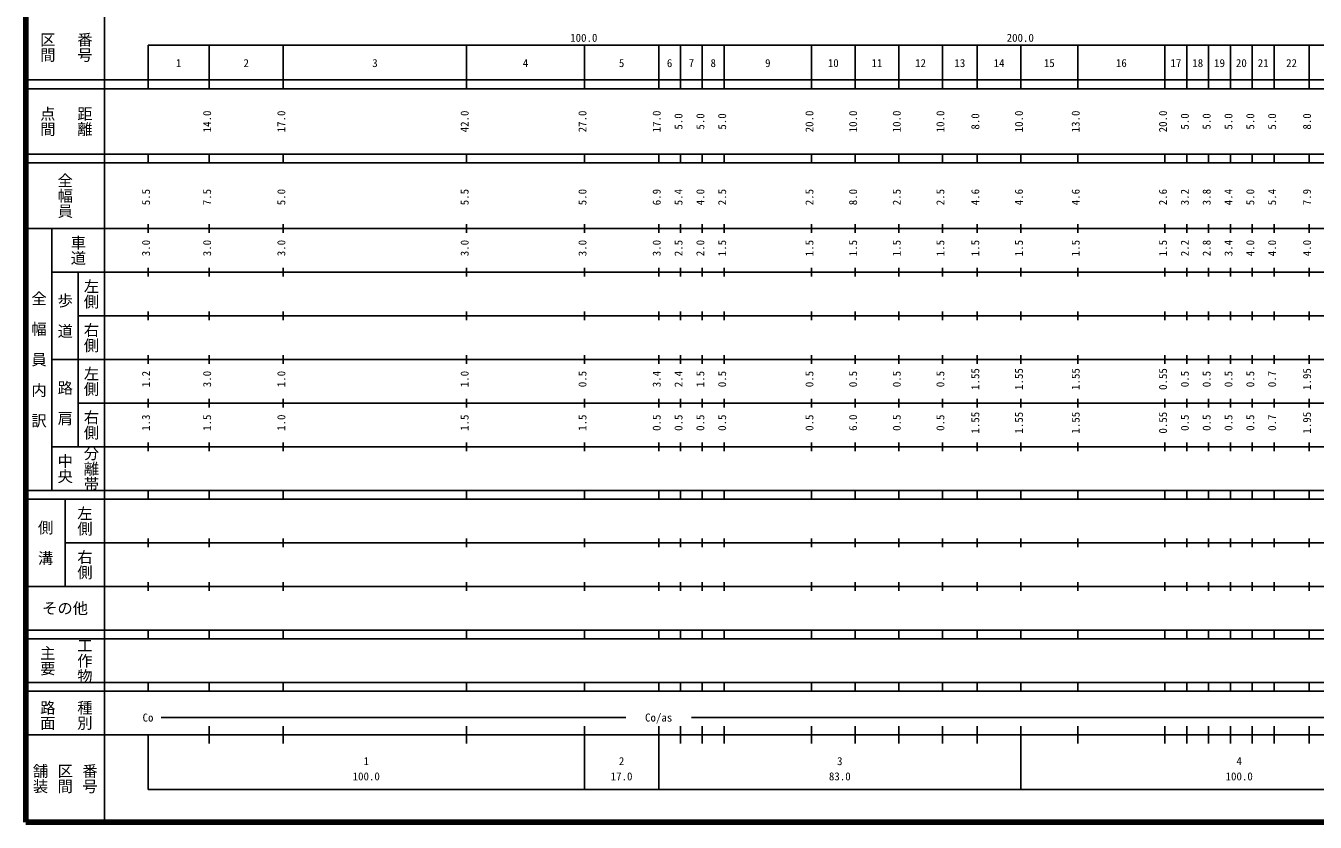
# Model space of a CAD drawing. Units: millimetres on the paper, enlarged 1000 times. Extents: x 40000 to 680000, y 20000 to 380000.
# Drawn here: x 40000 to 335419, y 20000 to 202409 of the extents above; entities that cross this region are included whole.
import ezdxf
from ezdxf.enums import TextEntityAlignment as Align

# ---------------------------------------------------------------- set-up
doc = ezdxf.new("R2010")
doc.units = ezdxf.units.MM
doc.header["$LTSCALE"] = 1000
doc.layers.add('M-TTL', color=2, linetype='Continuous', lineweight=140)
doc.layers.add('M-TTL-BAND', color=7, linetype='Continuous', lineweight=25)
doc.styles.add('@ＭＳ ゴシック', font='')
doc.styles.add('ＭＳ ゴシック', font='')
doc.styles.get('@ＭＳ ゴシック').set_extended_font_data('@MS Gothic')
doc.styles.get('ＭＳ ゴシック').set_extended_font_data('MS Gothic')

msp = doc.modelspace()

# ---------------------------------------------------------------- linework, layer by layer
at = {"layer": 'M-TTL'}
for p, q in [((40000, 380000), (40000, 20000)), ((40000, 20000), (680000, 20000))]:
    msp.add_line(p, q, dxfattribs=at)
at = {"layer": 'M-TTL-BAND'}
for p, q in [((58000, 370000), (58000, 20000)), ((68000, 198000), (579000, 198000)), ((68000, 198000), (68000, 188000)), ((82000, 188000), (82000, 198000)), ((99000, 188000), (99000, 198000)), ((141000, 188000), (141000, 198000)), ((168000, 188000), (168000, 198000)), ((185000, 188000), (185000, 198000)), ((190000, 188000), (190000, 198000)), ((195000, 188000), (195000, 198000)), ((200000, 188000), (200000, 198000)), ((220000, 188000), (220000, 198000)), ((230000, 188000), (230000, 198000)), ((240000, 188000), (240000, 198000)), ((250000, 188000), (250000, 198000)), ((258000, 188000), (258000, 198000)), ((268000, 188000), (268000, 198000)), ((281000, 188000), (281000, 198000)), ((301000, 188000), (301000, 198000)), ((306000, 188000), (306000, 198000)), ((311000, 188000), (311000, 198000)), ((316000, 188000), (316000, 198000)), ((321000, 188000), (321000, 198000)), ((326000, 188000), (326000, 198000)), ((334000, 188000), (334000, 198000)), ((40000, 190000), (579000, 190000)), ((40000, 188000), (579000, 188000)), ((40000, 173000), (579000, 173000)), ((68000, 171000), (68000, 173000)), ((82000, 171000), (82000, 173000)), ((99000, 171000), (99000, 173000)), ((141000, 171000), (141000, 173000)), ((168000, 171000), (168000, 173000)), ((185000, 171000), (185000, 173000)), ((190000, 171000), (190000, 173000)), ((195000, 171000), (195000, 173000)), ((200000, 171000), (200000, 173000)), ((220000, 171000), (220000, 173000)), ((230000, 171000), (230000, 173000)), ((240000, 171000), (240000, 173000)), ((250000, 171000), (250000, 173000)), ((258000, 171000), (258000, 173000)), ((268000, 171000), (268000, 173000)), ((281000, 171000), (281000, 173000)), ((301000, 171000), (301000, 173000)), ((306000, 171000), (306000, 173000)), ((311000, 171000), (311000, 173000)), ((316000, 171000), (316000, 173000)), ((321000, 171000), (321000, 173000)), ((326000, 171000), (326000, 173000)), ((334000, 171000), (334000, 173000)), ((40000, 171000), (579000, 171000)), ((68000, 155000), (68000, 157000)), ((82000, 155000), (82000, 157000)), ((99000, 155000), (99000, 157000)), ((141000, 155000), (141000, 157000)), ((168000, 155000), (168000, 157000)), ((185000, 155000), (185000, 157000)), ((190000, 155000), (190000, 157000)), ((195000, 155000), (195000, 157000)), ((200000, 155000), (200000, 157000)), ((220000, 155000), (220000, 157000)), ((230000, 155000), (230000, 157000)), ((240000, 155000), (240000, 157000)), ((250000, 155000), (250000, 157000)), ((258000, 155000), (258000, 157000)), ((268000, 155000), (268000, 157000)), ((281000, 155000), (281000, 157000)), ((301000, 155000), (301000, 157000)), ((306000, 155000), (306000, 157000)), ((311000, 155000), (311000, 157000)), ((316000, 155000), (316000, 157000)), ((321000, 155000), (321000, 157000)), ((326000, 155000), (326000, 157000)), ((334000, 155000), (334000, 157000)), ((40000, 156000), (579000, 156000)), ((46000, 96000), (46000, 156000)), ((46000, 146000), (579000, 146000)), ((52000, 146000), (52000, 106000)), ((68000, 145000), (68000, 147000)), ((82000, 145000), (82000, 147000)), ((99000, 145000), (99000, 147000)), ((141000, 145000), (141000, 147000)), ((168000, 145000), (168000, 147000)), ((185000, 145000), (185000, 147000)), ((190000, 145000), (190000, 147000)), ((195000, 145000), (195000, 147000)), ((200000, 145000), (200000, 147000)), ((220000, 145000), (220000, 147000)), ((230000, 145000), (230000, 147000)), ((240000, 145000), (240000, 147000)), ((250000, 145000), (250000, 147000)), ((258000, 145000), (258000, 147000)), ((268000, 145000), (268000, 147000)), ((281000, 145000), (281000, 147000)), ((301000, 145000), (301000, 147000)), ((306000, 145000), (306000, 147000)), ((311000, 145000), (311000, 147000)), ((316000, 145000), (316000, 147000)), ((321000, 145000), (321000, 147000)), ((326000, 145000), (326000, 147000)), ((334000, 145000), (334000, 147000)), ((52000, 136000), (579000, 136000)), ((68000, 135000), (68000, 137000)), ((82000, 135000), (82000, 137000)), ((99000, 135000), (99000, 137000)), ((141000, 135000), (141000, 137000)), ((168000, 135000), (168000, 137000)), ((185000, 135000), (185000, 137000)), ((190000, 135000), (190000, 137000)), ((195000, 135000), (195000, 137000)), ((200000, 135000), (200000, 137000)), ((220000, 135000), (220000, 137000)), ((230000, 135000), (230000, 137000)), ((240000, 135000), (240000, 137000)), ((250000, 135000), (250000, 137000)), ((258000, 135000), (258000, 137000)), ((268000, 135000), (268000, 137000)), ((281000, 135000), (281000, 137000)), ((301000, 135000), (301000, 137000)), ((306000, 135000), (306000, 137000)), ((311000, 135000), (311000, 137000)), ((316000, 135000), (316000, 137000)), ((321000, 135000), (321000, 137000)), ((326000, 135000), (326000, 137000)), ((334000, 135000), (334000, 137000)), ((46000, 126000), (579000, 126000)), ((68000, 125000), (68000, 127000)), ((82000, 125000), (82000, 127000)), ((99000, 125000), (99000, 127000)), ((141000, 125000), (141000, 127000)), ((168000, 125000), (168000, 127000)), ((185000, 125000), (185000, 127000)), ((190000, 125000), (190000, 127000)), ((195000, 125000), (195000, 127000)), ((200000, 125000), (200000, 127000)), ((220000, 125000), (220000, 127000)), ((230000, 125000), (230000, 127000)), ((240000, 125000), (240000, 127000)), ((250000, 125000), (250000, 127000)), ((258000, 125000), (258000, 127000)), ((268000, 125000), (268000, 127000)), ((281000, 125000), (281000, 127000)), ((301000, 125000), (301000, 127000)), ((306000, 125000), (306000, 127000)), ((311000, 125000), (311000, 127000)), ((316000, 125000), (316000, 127000)), ((321000, 125000), (321000, 127000)), ((326000, 125000), (326000, 127000)), ((334000, 125000), (334000, 127000)), ((52000, 116000), (579000, 116000)), ((68000, 115000), (68000, 117000)), ((82000, 115000), (82000, 117000)), ((99000, 115000), (99000, 117000)), ((141000, 115000), (141000, 117000)), ((168000, 115000), (168000, 117000)), ((185000, 115000), (185000, 117000)), ((190000, 115000), (190000, 117000)), ((195000, 115000), (195000, 117000)), ((200000, 115000), (200000, 117000)), ((220000, 115000), (220000, 117000)), ((230000, 115000), (230000, 117000)), ((240000, 115000), (240000, 117000)), ((250000, 115000), (250000, 117000)), ((258000, 115000), (258000, 117000)), ((268000, 115000), (268000, 117000)), ((281000, 115000), (281000, 117000)), ((301000, 115000), (301000, 117000)), ((306000, 115000), (306000, 117000)), ((311000, 115000), (311000, 117000)), ((316000, 115000), (316000, 117000)), ((321000, 115000), (321000, 117000)), ((326000, 115000), (326000, 117000)), ((334000, 115000), (334000, 117000)), ((68000, 105000), (68000, 107000)), ((82000, 105000), (82000, 107000)), ((99000, 105000), (99000, 107000)), ((141000, 105000), (141000, 107000)), ((168000, 105000), (168000, 107000)), ((185000, 105000), (185000, 107000)), ((190000, 105000), (190000, 107000)), ((195000, 105000), (195000, 107000)), ((200000, 105000), (200000, 107000)), ((220000, 105000), (220000, 107000)), ((230000, 105000), (230000, 107000)), ((240000, 105000), (240000, 107000)), ((250000, 105000), (250000, 107000)), ((258000, 105000), (258000, 107000)), ((268000, 105000), (268000, 107000)), ((281000, 105000), (281000, 107000)), ((301000, 105000), (301000, 107000)), ((306000, 105000), (306000, 107000)), ((311000, 105000), (311000, 107000)), ((316000, 105000), (316000, 107000)), ((321000, 105000), (321000, 107000)), ((326000, 105000), (326000, 107000)), ((334000, 105000), (334000, 107000)), ((46000, 106000), (579000, 106000)), ((40000, 96000), (579000, 96000)), ((68000, 94000), (68000, 96000)), ((82000, 94000), (82000, 96000)), ((99000, 94000), (99000, 96000)), ((141000, 94000), (141000, 96000)), ((168000, 94000), (168000, 96000)), ((185000, 94000), (185000, 96000)), ((190000, 94000), (190000, 96000)), ((195000, 94000), (195000, 96000)), ((200000, 94000), (200000, 96000)), ((220000, 94000), (220000, 96000)), ((230000, 94000), (230000, 96000)), ((240000, 94000), (240000, 96000)), ((250000, 94000), (250000, 96000)), ((258000, 94000), (258000, 96000)), ((268000, 94000), (268000, 96000)), ((281000, 94000), (281000, 96000)), ((301000, 94000), (301000, 96000)), ((306000, 94000), (306000, 96000)), ((311000, 94000), (311000, 96000)), ((316000, 94000), (316000, 96000)), ((321000, 94000), (321000, 96000)), ((326000, 94000), (326000, 96000)), ((334000, 94000), (334000, 96000)), ((40000, 94000), (579000, 94000)), ((49000, 94000), (49000, 74000)), ((49000, 84000), (579000, 84000)), ((68000, 83000), (68000, 85000)), ((82000, 83000), (82000, 85000)), ((99000, 83000), (99000, 85000)), ((141000, 83000), (141000, 85000)), ((168000, 83000), (168000, 85000)), ((185000, 83000), (185000, 85000)), ((190000, 83000), (190000, 85000)), ((195000, 83000), (195000, 85000)), ((200000, 83000), (200000, 85000)), ((220000, 83000), (220000, 85000)), ((230000, 83000), (230000, 85000)), ((240000, 83000), (240000, 85000)), ((250000, 83000), (250000, 85000)), ((258000, 83000), (258000, 85000)), ((268000, 83000), (268000, 85000)), ((281000, 83000), (281000, 85000)), ((301000, 83000), (301000, 85000)), ((306000, 83000), (306000, 85000)), ((311000, 83000), (311000, 85000)), ((316000, 83000), (316000, 85000)), ((321000, 83000), (321000, 85000)), ((326000, 83000), (326000, 85000)), ((334000, 83000), (334000, 85000)), ((40000, 74000), (579000, 74000)), ((68000, 73000), (68000, 75000)), ((82000, 73000), (82000, 75000)), ((99000, 73000), (99000, 75000)), ((141000, 73000), (141000, 75000)), ((168000, 73000), (168000, 75000)), ((185000, 73000), (185000, 75000)), ((190000, 73000), (190000, 75000)), ((195000, 73000), (195000, 75000)), ((200000, 73000), (200000, 75000)), ((220000, 73000), (220000, 75000)), ((230000, 73000), (230000, 75000)), ((240000, 73000), (240000, 75000)), ((250000, 73000), (250000, 75000)), ((258000, 73000), (258000, 75000)), ((268000, 73000), (268000, 75000)), ((281000, 73000), (281000, 75000)), ((301000, 73000), (301000, 75000)), ((306000, 73000), (306000, 75000)), ((311000, 73000), (311000, 75000)), ((316000, 73000), (316000, 75000)), ((321000, 73000), (321000, 75000)), ((326000, 73000), (326000, 75000)), ((334000, 73000), (334000, 75000)), ((40000, 64000), (579000, 64000)), ((68000, 62000), (68000, 64000)), ((82000, 62000), (82000, 64000)), ((99000, 62000), (99000, 64000)), ((141000, 62000), (141000, 64000)), ((168000, 62000), (168000, 64000)), ((185000, 62000), (185000, 64000)), ((190000, 62000), (190000, 64000)), ((195000, 62000), (195000, 64000)), ((200000, 62000), (200000, 64000)), ((220000, 62000), (220000, 64000)), ((230000, 62000), (230000, 64000)), ((240000, 62000), (240000, 64000)), ((250000, 62000), (250000, 64000)), ((258000, 62000), (258000, 64000)), ((268000, 62000), (268000, 64000)), ((281000, 62000), (281000, 64000)), ((301000, 62000), (301000, 64000)), ((306000, 62000), (306000, 64000)), ((311000, 62000), (311000, 64000)), ((316000, 62000), (316000, 64000)), ((321000, 62000), (321000, 64000)), ((326000, 62000), (326000, 64000)), ((334000, 62000), (334000, 64000)), ((40000, 62000), (579000, 62000)), ((40000, 52000), (579000, 52000)), ((68000, 50000), (68000, 52000)), ((82000, 50000), (82000, 52000)), ((99000, 50000), (99000, 52000)), ((141000, 50000), (141000, 52000)), ((168000, 50000), (168000, 52000)), ((185000, 50000), (185000, 52000)), ((190000, 50000), (190000, 52000)), ((195000, 50000), (195000, 52000)), ((200000, 50000), (200000, 52000)), ((220000, 50000), (220000, 52000)), ((230000, 50000), (230000, 52000)), ((240000, 50000), (240000, 52000)), ((250000, 50000), (250000, 52000)), ((258000, 50000), (258000, 52000)), ((268000, 50000), (268000, 52000)), ((281000, 50000), (281000, 52000)), ((301000, 50000), (301000, 52000)), ((306000, 50000), (306000, 52000)), ((311000, 50000), (311000, 52000)), ((316000, 50000), (316000, 52000)), ((321000, 50000), (321000, 52000)), ((326000, 50000), (326000, 52000)), ((334000, 50000), (334000, 52000)), ((40000, 50000), (579000, 50000)), ((71000, 44000), (177500, 44000)), ((82000, 38000), (82000, 42000)), ((99000, 38000), (99000, 42000)), ((141000, 38000), (141000, 42000)), ((168000, 27500), (168000, 42000)), ((185000, 27500), (185000, 42000)), ((190000, 38000), (190000, 42000)), ((192500, 44000), (559000, 44000)), ((195000, 38000), (195000, 42000)), ((200000, 38000), (200000, 42000)), ((220000, 38000), (220000, 42000)), ((230000, 38000), (230000, 42000)), ((240000, 38000), (240000, 42000)), ((250000, 38000), (250000, 42000)), ((258000, 38000), (258000, 42000)), ((268000, 27500), (268000, 42000)), ((281000, 38000), (281000, 42000)), ((301000, 38000), (301000, 42000)), ((306000, 38000), (306000, 42000)), ((311000, 38000), (311000, 42000)), ((316000, 38000), (316000, 42000)), ((321000, 38000), (321000, 42000)), ((326000, 38000), (326000, 42000)), ((334000, 38000), (334000, 42000)), ((40000, 40000), (579000, 40000)), ((68000, 40000), (68000, 27500)), ((68000, 27500), (579000, 27500))]:
    msp.add_line(p, q, dxfattribs=at)

# ---------------------------------------------------------------- texts
at = {"layer": 'M-TTL-BAND', "style": '@ＭＳ ゴシック'}
for s, p in [('区間', (45000, 197500)), ('番号', (53500, 197500)), ('点間', (45000, 180500)), ('距離', (53500, 180500)), ('全幅員', (49000, 163500)), ('車道', (52000, 151000)), ('左側', (55000, 141000)), ('全\u3000幅\u3000員\u3000内\u3000訳', (43000, 126000)), ('歩\u3000道', (49000, 136000)), ('右側', (55000, 131000)), ('左側', (55000, 121000)), ('路\u3000肩', (49000, 116000)), ('右側', (55000, 111000)), ('中央', (49000, 101000)), ('分離帯', (55000, 101000)), ('左側', (53500, 89000)), ('側\u3000溝', (44500, 84000)), ('右側', (53500, 79000)), ('主要', (45000, 57000)), ('工作物', (53500, 57000)), ('路面', (45000, 44500)), ('種別', (53500, 44500)), ('舗装', (43333, 30000)), ('区間', (49000, 30000)), ('番号', (54667, 30000))]:
    msp.add_text(s, height=2566, rotation=270, dxfattribs=at).set_placement(p, align=Align.MIDDLE_CENTER)
at = {"layer": 'M-TTL-BAND', "style": 'ＭＳ ゴシック'}
for s, p in [('100.0', (167844, 198195)), ('200.0', (267844, 198195)), ('1', (75000, 192405)), ('2', (90500, 192405)), ('3', (120000, 192405)), ('4', (154500, 192405)), ('5', (176500, 192405)), ('6', (187500, 192405)), ('7', (192500, 192405)), ('8', (197500, 192405)), ('9', (210000, 192405)), ('10', (225000, 192405)), ('11', (235000, 192405)), ('12', (245000, 192405)), ('13', (254000, 192405)), ('14', (263000, 192405)), ('15', (274500, 192405)), ('16', (291000, 192405)), ('17', (303500, 192405)), ('18', (308500, 192405)), ('19', (313500, 192405)), ('20', (318500, 192405)), ('21', (323500, 192405)), ('22', (330000, 192405)), ('Co', (68000, 42500)), ('Co/as', (185000, 42500)), ('1', (118000, 32523)), ('2', (176500, 32523)), ('3', (226500, 32523)), ('4', (318000, 32523)), ('100.0', (118000, 29033)), ('17.0', (176500, 29033)), ('83.0', (226500, 29033)), ('100.0', (318000, 29033))]:
    msp.add_text(s, height=1833, dxfattribs=at).set_placement(p, align=Align.BOTTOM_CENTER)
for s, p in [('14.0', (83000, 180500)), ('17.0', (100000, 180500)), ('42.0', (142000, 180500)), ('27.0', (169000, 180500)), ('17.0', (186000, 180500)), ('5.0', (191000, 180500)), ('5.0', (196000, 180500)), ('5.0', (201000, 180500)), ('20.0', (221000, 180500)), ('10.0', (231000, 180500)), ('10.0', (241000, 180500)), ('10.0', (251000, 180500)), ('8.0', (259000, 180500)), ('10.0', (269000, 180500)), ('13.0', (282000, 180500)), ('20.0', (302000, 180500)), ('5.0', (307000, 180500)), ('5.0', (312000, 180500)), ('5.0', (317000, 180500)), ('5.0', (322000, 180500)), ('5.0', (327000, 180500)), ('8.0', (335000, 180500)), ('5.5', (69000, 163174)), ('7.5', (83000, 163174)), ('5.0', (100000, 163174)), ('5.5', (142000, 163174)), ('5.0', (169000, 163174)), ('6.9', (186000, 163174)), ('5.4', (191000, 163174)), ('4.0', (196000, 163174)), ('2.5', (201000, 163174)), ('2.5', (221000, 163174)), ('8.0', (231000, 163174)), ('2.5', (241000, 163174)), ('2.5', (251000, 163174)), ('4.6', (259000, 163174)), ('4.6', (269000, 163174)), ('4.6', (282000, 163174)), ('2.6', (302000, 163174)), ('3.2', (307000, 163174)), ('3.8', (312000, 163174)), ('4.4', (317000, 163174)), ('5.0', (322000, 163174)), ('5.4', (327000, 163174)), ('7.9', (335000, 163174)), ('3.0', (69000, 151500)), ('3.0', (83000, 151500)), ('3.0', (100000, 151500)), ('3.0', (142000, 151500)), ('3.0', (169000, 151500)), ('3.0', (186000, 151500)), ('2.5', (191000, 151500)), ('2.0', (196000, 151500)), ('1.5', (201000, 151500)), ('1.5', (221000, 151500)), ('1.5', (231000, 151500)), ('1.5', (241000, 151500)), ('1.5', (251000, 151500)), ('1.5', (259000, 151500)), ('1.5', (269000, 151500)), ('1.5', (282000, 151500)), ('1.5', (302000, 151500)), ('2.2', (307000, 151500)), ('2.8', (312000, 151500)), ('3.4', (317000, 151500)), ('4.0', (322000, 151500)), ('4.0', (327000, 151500)), ('4.0', (335000, 151500)), ('1.2', (69000, 121500)), ('3.0', (83000, 121500)), ('1.0', (100000, 121500)), ('1.0', (142000, 121500)), ('0.5', (169000, 121500)), ('3.4', (186000, 121500)), ('2.4', (191000, 121500)), ('1.5', (196000, 121500)), ('0.5', (201000, 121500)), ('0.5', (221000, 121500)), ('0.5', (231000, 121500)), ('0.5', (241000, 121500)), ('0.5', (251000, 121500)), ('1.55', (259000, 121500)), ('1.55', (269000, 121500)), ('1.55', (282000, 121500)), ('0.55', (302000, 121500)), ('0.5', (307000, 121500)), ('0.5', (312000, 121500)), ('0.5', (317000, 121500)), ('0.5', (322000, 121500)), ('0.7', (327000, 121500)), ('1.95', (335000, 121500)), ('1.3', (69000, 111500)), ('1.5', (83000, 111500)), ('1.0', (100000, 111500)), ('1.5', (142000, 111500)), ('1.5', (169000, 111500)), ('0.5', (186000, 111500)), ('0.5', (191000, 111500)), ('0.5', (196000, 111500)), ('0.5', (201000, 111500)), ('0.5', (221000, 111500)), ('6.0', (231000, 111500)), ('0.5', (241000, 111500)), ('0.5', (251000, 111500)), ('1.55', (259000, 111500)), ('1.55', (269000, 111500)), ('1.55', (282000, 111500)), ('0.55', (302000, 111500)), ('0.5', (307000, 111500)), ('0.5', (312000, 111500)), ('0.5', (317000, 111500)), ('0.5', (322000, 111500)), ('0.7', (327000, 111500)), ('1.95', (335000, 111500))]:
    msp.add_text(s, height=1833, rotation=90, dxfattribs=at).set_placement(p, align=Align.BOTTOM_CENTER)
msp.add_text('その他', height=2566, dxfattribs=at).set_placement((49000, 69000), align=Align.MIDDLE_CENTER)

doc.saveas('drawing.dxf')
